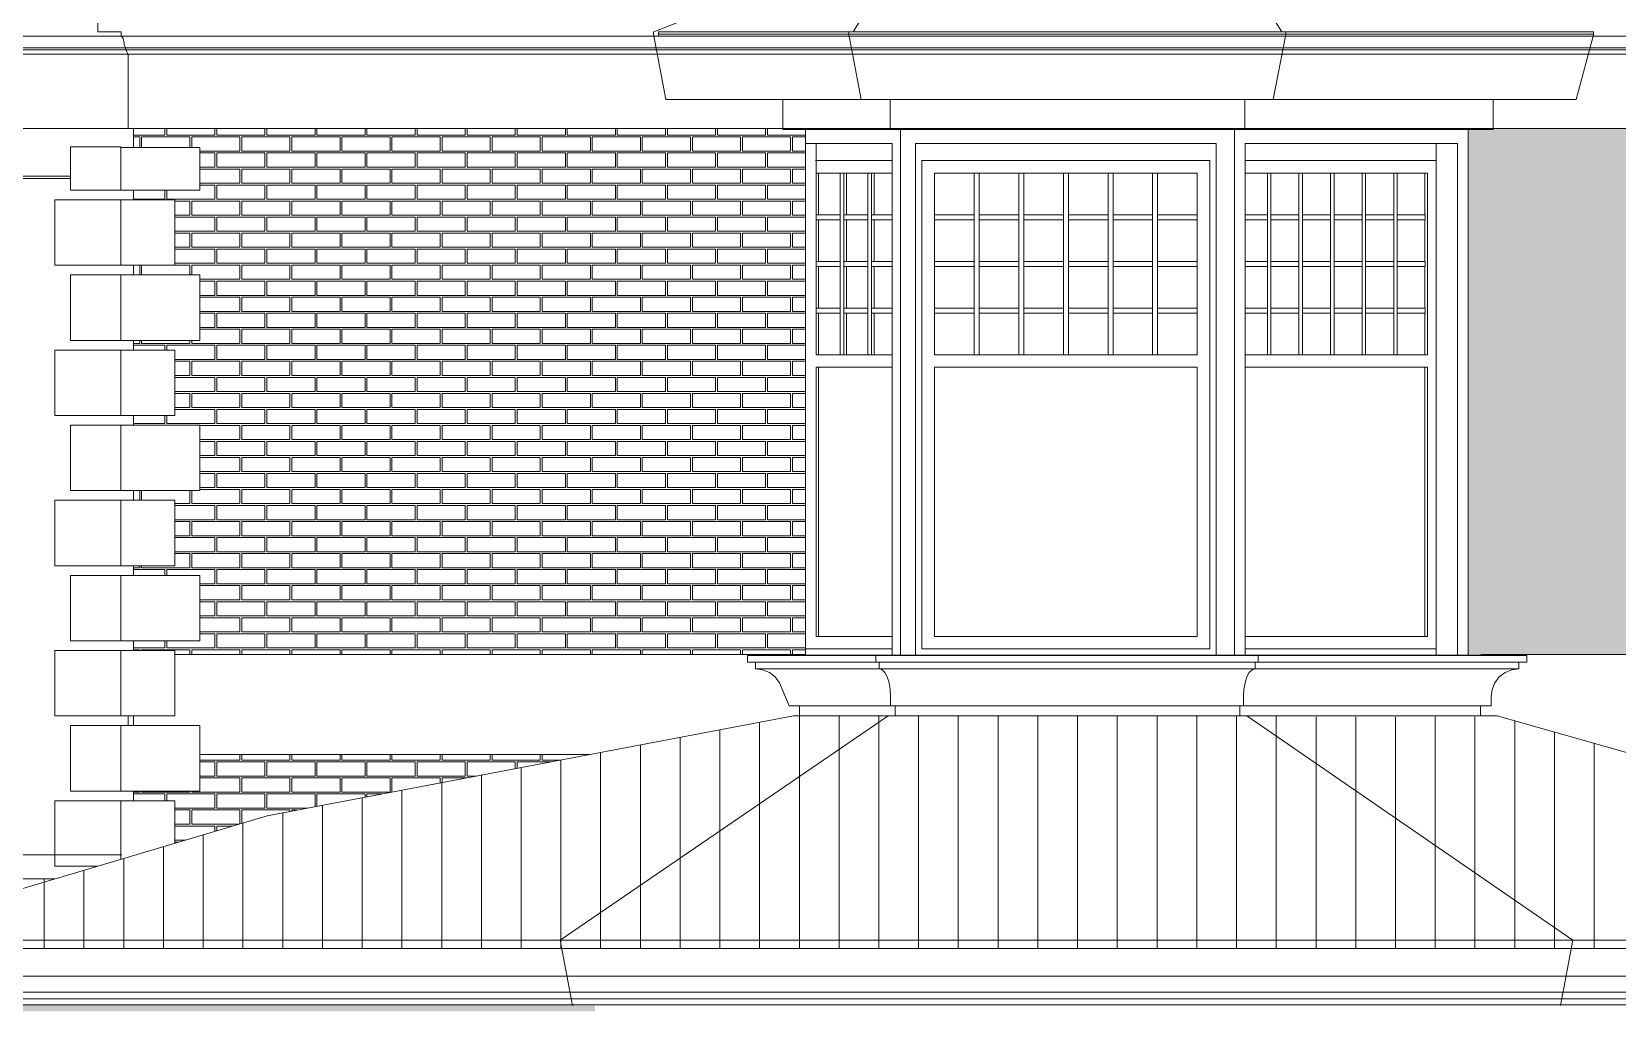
# Model space of a CAD drawing. Header units: millimetres. Extents: x 1177761 to 1329492, y 746793 to 827002.
# Drawn here: x 1310908 to 1317241, y 814976 to 818865 of the extents above; entities that cross this region are included whole.
import ezdxf

# ---------------------------------------------------------------- set-up
doc = ezdxf.new("R2010")
doc.units = ezdxf.units.MM
doc.layers.add('wall', color=5, linetype='Continuous', lineweight=30)
pattern_1 = [(0, (-298353.43, 1431884.34), (100, 64), [192.5, -7.5]), (0, (-298453.43, 1431891.84), (100, 64), [192.5, -7.5]), (90, (-298353.43, 1431884.34), (-100, 64), [-71.5, 56.5]), (90, (-298360.93, 1431884.34), (-100, 64), [-71.5, 56.5])]

msp = doc.modelspace()

# ---------------------------------------------------------------- hatches: boundary and pattern name
at = {"layer": 'wall', "lineweight": 20, "ltscale": 50}
h = msp.add_hatch(dxfattribs=at)
h.set_pattern_fill('ANSI31', color=250, scale=50, angle=45, style=0)
h.paths.add_polyline_path([(1304433, 815202.8), (1304850.6, 815477.8), (1311000.1, 815481), (1311848.6, 815733.7), (1313950.2, 816131.9), (1316775.6, 816127.9), (1317304.3, 815977.8), (1317682.3, 815977.8), (1317682.3, 815870.5), (1317818.4, 815831.9), (1317997.4, 815831.9), (1317997.4, 815977.8), (1317997.7, 815977.8), (1319918.2, 815235.9), (1320003.7, 815202.8)])
h.paths.add_polyline_path([(1322479.6, 819448.2), (1319695, 822208.1), (1319527.9, 822780.1), (1315058.1, 822779.5), (1313814.5, 824022.5), (1310846.6, 824256.7), (1309649, 824151), (1309649, 823775.9), (1308566.3, 822693.2), (1308566.3, 824057), (1308169.8, 824022.5), (1307152.3, 823007.8), (1303665.3, 823007.8), (1303665.3, 821696.2), (1304957.7, 821696.2), (1302195.7, 819448.2)])
h.paths.add_polyline_path([(1313406.9, 821880), (1314006.9, 821880), (1314006.9, 820830), (1313406.9, 820830)], flags=16)
h.paths.add_polyline_path([(1312898.1, 820830), (1312298.1, 820830), (1312298.1, 821880), (1312898.1, 821880)], flags=16)
h.paths.add_polyline_path([(1318678.2, 821880), (1319278.2, 821880), (1319278.2, 820830), (1318678.2, 820830)], flags=16)
h.paths.add_polyline_path([(1318169.4, 820830), (1317569.4, 820830), (1317569.4, 821880), (1318169.4, 821880)], flags=16)
h.paths.add_polyline_path([(1305073.9, 821726.2), (1305084.1, 821726.2), (1305084.1, 821696.2), (1306743.8, 821696.2), (1305312.2, 820264.8), (1305288.9, 820264.8), (1305271.6, 820332.8), (1305219.8, 820356.9), (1305219.8, 820373.4), (1305200.1, 820373.4), (1305200.1, 820389.8), (1305359.3, 820389.8), (1305359.3, 821394.6), (1305271.6, 821464.8), (1305238.4, 821460.4), (1305208.9, 821493.7), (1305133.9, 821586), (1305073.9, 821625.5)], flags=16)
at = {"layer": 'wall', "lineweight": 20, "ltscale": 2}
h = msp.add_hatch(dxfattribs=at)
h.set_pattern_fill('AR18', color=251, scale=20, style=0)
h.set_pattern_definition(pattern_1)
h.paths.add_polyline_path([(1313998.8, 818474.8), (1313908.2, 818474.8), (1313908.2, 818477.8), (1311313.9, 818477.8), (1311313.9, 818427.8), (1311313.9, 818402.8), (1311579.3, 818402.8), (1311579.3, 818231.9), (1311313.9, 818231.9), (1311313.9, 818193.6), (1311479.3, 818193.6), (1311479.3, 817931.9), (1311313.9, 817931.9), (1311313.9, 817893.6), (1311579.3, 817893.6), (1311579.3, 817631.9), (1311313.9, 817631.9), (1311313.9, 817593.6), (1311479.3, 817593.6), (1311479.3, 817331.9), (1311313.9, 817331.9), (1311313.9, 817293.6), (1311579.3, 817293.6), (1311579.3, 817031.9), (1311313.9, 817031.9), (1311313.9, 816993.6), (1311479.3, 816993.6), (1311479.3, 816731.9), (1311313.9, 816731.9), (1311313.9, 816693.6), (1311579.3, 816693.6), (1311579.3, 816431.9), (1311313.9, 816431.9), (1311313.9, 816393.6), (1311479.3, 816393.6), (1311479.3, 816377.8), (1313998.8, 816377.8)])
h.paths.add_polyline_path([(1313776.5, 817192.5), (1314355.5, 817192.5), (1314355.5, 817417.5), (1313776.5, 817417.5)], flags=9)
h = msp.add_hatch(dxfattribs=at)
h.set_pattern_fill('AR18', color=251, scale=20, style=0)
h.set_pattern_definition(pattern_1)
h.paths.add_polyline_path([(1321772.8, 817591.3), (1321794.4, 817591.3), (1321808.8, 817591.3), (1321808.8, 817629.6), (1321735.7, 817629.6), (1321714, 817629.6), (1321714, 817891.3), (1321735.7, 817891.3), (1321808.8, 817891.3), (1321808.8, 817929.6), (1321794.4, 817929.6), (1321772.8, 817929.6), (1321772.8, 818191.3), (1321794.4, 818191.3), (1321808.8, 818191.3), (1321808.8, 818229.6), (1321735.7, 818229.6), (1321714, 818229.6), (1321714, 818402.8), (1321735.7, 818402.8), (1321832, 818402.8), (1321832, 818377.8), (1321871.8, 818377.8), (1321921.5, 818377.8), (1321959, 818377.8), (1321984.1, 818377.8), (1321996.6, 818377.8), (1321996.6, 818477.8), (1320017.9, 818477.8), (1320017.9, 818423.7), (1320067.6, 818423.7), (1320067.6, 818292.8), (1320017.9, 818292.8), (1320017.9, 818254.5), (1320067.6, 818254.5), (1320067.6, 817992.8), (1320017.9, 817992.8), (1320017.9, 817954.5), (1320067.6, 817954.5), (1320067.6, 817692.8), (1320017.9, 817692.8), (1320017.9, 817654.5), (1320067.6, 817654.5), (1320067.6, 817392.8), (1320017.9, 817392.8), (1320017.9, 817354.5), (1320067.6, 817354.5), (1320067.6, 817092.8), (1320017.9, 817092.8), (1320017.9, 817054.5), (1320067.6, 817054.5), (1320067.6, 816792.8), (1320017.9, 816792.8), (1320017.9, 816754.5), (1320067.6, 816754.5), (1320067.6, 816492.8), (1320017.9, 816492.8), (1320017.9, 816454.5), (1320067.6, 816454.5), (1320067.6, 816377.8), (1320070, 816377.8), (1320107, 816377.8), (1320263, 816377.8), (1320416, 816377.8), (1320565.3, 816377.8), (1320710.3, 816377.8), (1321772.8, 816377.8), (1321772.8, 816391.3), (1321794.4, 816391.3), (1321808.8, 816391.3), (1321808.8, 816429.6), (1321735.7, 816429.6), (1321714, 816429.6), (1321714, 816691.3), (1321735.7, 816691.3), (1321808.8, 816691.3), (1321808.8, 816729.6), (1321794.4, 816729.6), (1321772.8, 816729.6), (1321772.8, 816991.3), (1321794.4, 816991.3), (1321808.8, 816991.3), (1321808.8, 817029.6), (1321735.7, 817029.6), (1321714, 817029.6), (1321714, 817291.3), (1321735.7, 817291.3), (1321808.8, 817291.3), (1321808.8, 817329.6), (1321794.4, 817329.6), (1321772.8, 817329.6)])
h.paths.add_polyline_path([(1321772.8, 815791.3), (1321794.4, 815791.3), (1321808.8, 815791.3), (1321808.8, 815829.6), (1321735.7, 815829.6), (1321714, 815829.6), (1321714, 815977.8), (1321559, 815977.8), (1321459.2, 815977.8), (1321351.5, 815977.8), (1321236.3, 815977.8), (1321114, 815977.8), (1320985.3, 815977.8), (1320850.5, 815977.8), (1320710.3, 815977.8), (1320565.3, 815977.8), (1320416, 815977.8), (1320263, 815977.8), (1320107, 815977.8), (1320067.6, 815977.8), (1320067.6, 815892.8), (1320018, 815892.8), (1320018, 815854.5), (1320067.6, 815854.5), (1320067.6, 815592.8), (1320017.9, 815592.8), (1320017.9, 815554.5), (1320067.6, 815554.5), (1320067.6, 815242.8), (1320168, 815242.8), (1320168.3, 815242.8), (1320209.6, 815242.8), (1320367.2, 815242.8), (1320521.4, 815242.8), (1320671.7, 815242.8), (1320817.5, 815242.8), (1320958.2, 815242.8), (1321093.2, 815242.8), (1321222.1, 815242.8), (1321344.3, 815242.8), (1321459.3, 815242.8), (1321566.7, 815242.8), (1321687.3, 815242.8), (1321747.8, 815242.8), (1321747.8, 815374.8), (1321747.8, 815552.8), (1321747.8, 815577.8), (1321808.8, 815577.8), (1321808.8, 815597.5), (1321772.8, 815598.9)])
h.paths.add_polyline_path([(1319852.4, 815854.5), (1320017.9, 815854.5), (1320017.9, 815892.8), (1319752.4, 815892.8), (1319752.4, 815977.8), (1317997.7, 815977.8), (1319752.4, 815299.9), (1319752.4, 815554.5), (1320017.9, 815554.5), (1320017.9, 815577.8), (1320017.9, 815592.8), (1319852.4, 815592.8)])
h.paths.add_polyline_path([(1319397.9, 818477.8), (1317947.7, 818477.8), (1317947.7, 818402.8), (1317997.4, 818402.8), (1317997.4, 818231.9), (1317947.7, 818231.9), (1317947.7, 818193.6), (1317997.4, 818193.6), (1317997.4, 817931.9), (1317947.7, 817931.9), (1317947.7, 817893.6), (1317997.4, 817893.6), (1317997.4, 817631.9), (1317947.7, 817631.9), (1317947.7, 817593.6), (1317997.4, 817593.6), (1317997.4, 817331.9), (1317947.7, 817331.9), (1317947.7, 817293.6), (1317997.4, 817293.6), (1317997.4, 817031.9), (1317947.7, 817031.9), (1317947.7, 816993.6), (1317997.4, 816993.6), (1317997.4, 816731.9), (1317947.7, 816731.9), (1317947.7, 816693.6), (1317997.4, 816693.6), (1317997.4, 816431.9), (1317947.7, 816431.9), (1317947.7, 816393.6), (1317997.4, 816393.6), (1317997.4, 816377.8), (1319397.9, 816377.8)])
h.paths.add_polyline_path([(1319852.4, 817054.5), (1320017.9, 817054.5), (1320017.9, 817092.8), (1319752.4, 817092.8), (1319752.4, 817354.5), (1320017.9, 817354.5), (1320017.9, 817392.8), (1319852.4, 817392.8), (1319852.4, 817654.5), (1320017.9, 817654.5), (1320017.9, 817692.8), (1319752.4, 817692.8), (1319752.4, 817954.5), (1320017.9, 817954.5), (1320017.9, 817992.8), (1319852.4, 817992.8), (1319852.4, 818254.5), (1320017.9, 818254.5), (1320017.9, 818292.8), (1319752.4, 818292.8), (1319752.4, 818423.7), (1320017.9, 818423.7), (1320017.9, 818477.8), (1319397.9, 818477.8), (1319397.9, 816377.8), (1319852.4, 816377.8), (1319852.4, 816454.5), (1320017.9, 816454.5), (1320017.9, 816492.8), (1319752.4, 816492.8), (1319752.4, 816754.5), (1320017.9, 816754.5), (1320017.9, 816792.8), (1319852.4, 816792.8)])
h.paths.add_polyline_path([(1317682.3, 817293.6), (1317947.7, 817293.6), (1317947.7, 817331.9), (1317782.3, 817331.9), (1317782.3, 817593.6), (1317947.7, 817593.6), (1317947.7, 817631.9), (1317682.3, 817631.9), (1317682.3, 817893.6), (1317947.7, 817893.6), (1317947.7, 817931.9), (1317782.3, 817931.9), (1317782.3, 818193.6), (1317947.7, 818193.6), (1317947.7, 818231.9), (1317682.3, 818231.9), (1317682.3, 818402.8), (1317947.7, 818402.8), (1317947.7, 818477.8), (1316746.5, 818477.8), (1316746.5, 818474.8), (1316645.3, 818474.8), (1316645.3, 816377.8), (1316695.3, 816377.8), (1317782.3, 816377.8), (1317782.3, 816393.6), (1317947.7, 816393.6), (1317947.7, 816431.9), (1317682.3, 816431.9), (1317682.3, 816693.6), (1317947.7, 816693.6), (1317947.7, 816731.9), (1317782.3, 816731.9), (1317782.3, 816993.6), (1317947.7, 816993.6), (1317947.7, 817031.9), (1317682.3, 817031.9)])
h = msp.add_hatch(dxfattribs=at)
h.set_pattern_fill('AR18', color=251, scale=20, style=0)
h.set_pattern_definition(pattern_1)
h.paths.add_polyline_path([(1313137.1, 815977.8), (1311579.3, 815977.8), (1311579.3, 815831.9), (1311313.9, 815831.9), (1311313.9, 815793.6), (1311479.3, 815793.6), (1311479.3, 815623.7), (1311848.6, 815733.7)])
h = msp.add_hatch(dxfattribs=at)
h.set_pattern_fill('AR18', color=251, scale=20, style=0)
h.set_pattern_definition(pattern_1)
h.paths.add_polyline_path([(1304686.3, 813189.5), (1304887.4, 813189.5), (1304937.2, 813189.5), (1304937.2, 813227.8), (1304887.4, 813227.8), (1304623.4, 813227.8), (1304623.4, 813489.5), (1304887.4, 813489.5), (1304937.2, 813489.5), (1304937.2, 813527.8), (1304887.4, 813527.8), (1304686.3, 813527.8), (1304686.3, 813789.5), (1304887.4, 813789.5), (1304937.2, 813789.5), (1304937.2, 813827.8), (1304887.4, 813827.8), (1304623.4, 813827.8), (1304623.4, 814089.5), (1304887.4, 814089.5), (1304937.2, 814089.5), (1304937.2, 814127.8), (1304887.4, 814127.8), (1304686.3, 814127.8), (1304686.3, 814389.5), (1304887.4, 814389.5), (1304937.2, 814389.5), (1304937.2, 814427.8), (1304887.4, 814427.8), (1304623.4, 814427.8), (1304623.4, 814689.5), (1304887.4, 814689.5), (1304937.2, 814689.5), (1304937.2, 814727.8), (1304887.4, 814727.8), (1304686.3, 814727.8), (1304686.3, 814901.1), (1304887.4, 814901.1), (1304887.4, 814898.8), (1304937.2, 814898.8), (1304937.2, 814977.8), (1304485.6, 814977.8), (1304485.6, 815002.8), (1303852.7, 815002.8), (1303852.7, 814898.8), (1304118.1, 814898.8), (1304118.1, 814727.8), (1303852.7, 814727.8), (1303852.7, 814689.5), (1304018.1, 814689.5), (1304018.1, 814427.8), (1303852.7, 814427.8), (1303852.7, 814389.5), (1304118.1, 814389.5), (1304118.1, 814127.8), (1303852.7, 814127.8), (1303852.7, 814089.5), (1304018.1, 814089.5), (1304018.1, 813827.8), (1303852.7, 813827.8), (1303852.7, 813789.5), (1304118.1, 813789.5), (1304118.1, 813527.8), (1303852.7, 813527.8), (1303852.7, 813489.5), (1304018.1, 813489.5), (1304018.1, 813227.8), (1303852.7, 813227.8), (1303852.7, 813189.5), (1304118.1, 813189.5), (1304118.1, 812927.8), (1303852.7, 812927.8), (1303852.7, 812889.5), (1304018.1, 812889.5), (1304018.1, 812627.8), (1303852.7, 812627.8), (1303852.7, 812589.5), (1304118.1, 812589.5), (1304118.1, 812527.8), (1304686.3, 812527.8), (1304686.3, 812589.5), (1304887.4, 812589.5), (1304937.2, 812589.5), (1304937.2, 812627.8), (1304887.4, 812627.8), (1304623.4, 812627.8), (1304623.4, 812889.5), (1304887.4, 812889.5), (1304937.2, 812889.5), (1304937.2, 812927.8), (1304887.4, 812927.8), (1304686.3, 812927.8)])
h.paths.add_polyline_path([(1303031.6, 814952.8), (1303434.6, 814952.8), (1303434.6, 812427.8), (1303601.9, 812427.8), (1303601.9, 812589.5), (1303803, 812589.5), (1303852.7, 812589.5), (1303852.7, 812627.8), (1303803, 812627.8), (1303676.8, 812627.8), (1303676.8, 812889.5), (1303803, 812889.5), (1303852.7, 812889.5), (1303852.7, 812927.8), (1303803, 812927.8), (1303601.9, 812927.8), (1303601.9, 813189.5), (1303803, 813189.5), (1303852.7, 813189.5), (1303852.7, 813227.8), (1303803, 813227.8), (1303676.8, 813227.8), (1303676.8, 813489.5), (1303803, 813489.5), (1303852.7, 813489.5), (1303852.7, 813527.8), (1303803, 813527.8), (1303601.9, 813527.8), (1303601.9, 813789.5), (1303803, 813789.5), (1303852.7, 813789.5), (1303852.7, 813827.8), (1303803, 813827.8), (1303676.8, 813827.8), (1303676.8, 814089.5), (1303803, 814089.5), (1303852.7, 814089.5), (1303852.7, 814127.8), (1303803, 814127.8), (1303601.9, 814127.8), (1303601.9, 814389.5), (1303803, 814389.5), (1303852.7, 814389.5), (1303852.7, 814427.8), (1303803, 814427.8), (1303676.8, 814427.8), (1303676.8, 814689.5), (1303803, 814689.5), (1303852.7, 814689.5), (1303852.7, 814727.8), (1303803, 814727.8), (1303601.9, 814727.8), (1303601.9, 814901.1), (1303803, 814901.1), (1303803, 814898.8), (1303852.7, 814898.8), (1303852.7, 815002.8), (1303811.3, 815002.8), (1302717.6, 815002.8), (1302717.6, 814927.8), (1302717.6, 814898.8), (1302881.3, 814898.8), (1302881.3, 814727.8), (1302717.6, 814727.8), (1302717.6, 814689.5), (1302781.3, 814689.5), (1302781.3, 814427.8), (1302717.6, 814427.8), (1302717.6, 814389.5), (1302881.3, 814389.5), (1302881.3, 814127.8), (1302717.6, 814127.8), (1302717.6, 814089.5), (1302781.3, 814089.5), (1302781.3, 813827.8), (1302717.6, 813827.8), (1302717.6, 813789.5), (1302881.3, 813789.5), (1302881.3, 813527.8), (1302717.6, 813527.8), (1302717.6, 813489.5), (1302781.3, 813489.5), (1302781.3, 813227.8), (1302717.6, 813227.8), (1302717.6, 813189.5), (1302881.3, 813189.5), (1302881.3, 812927.8), (1302717.6, 812927.8), (1302717.6, 812889.5), (1302781.3, 812889.5), (1302781.3, 812627.8), (1302717.6, 812627.8), (1302717.6, 812589.5), (1302881.3, 812589.5), (1302881.3, 812427.8), (1303031.6, 812427.8)])
h.paths.add_polyline_path([(1305713.5, 813489.5), (1305763.1, 813489.5), (1305763.1, 813527.8), (1305713.5, 813527.8), (1305713.5, 813789.5), (1305763.1, 813789.5), (1305763.1, 813827.8), (1305713.5, 813827.8), (1305713.5, 814089.5), (1305763.1, 814089.5), (1305763.1, 814127.8), (1305713.5, 814127.8), (1305713.5, 814389.5), (1305763.1, 814389.5), (1305763.1, 814427.8), (1305713.5, 814427.8), (1305713.5, 814689.5), (1305763.1, 814689.5), (1305763.1, 814727.8), (1305713.5, 814727.8), (1305713.5, 814927.5), (1305763.1, 814927.5), (1305763.1, 814977.8), (1304937.2, 814977.8), (1304937.2, 814898.8), (1305202.6, 814898.8), (1305202.6, 814727.8), (1304937.2, 814727.8), (1304937.2, 814689.5), (1305102.6, 814689.5), (1305102.6, 814427.8), (1304937.2, 814427.8), (1304937.2, 814389.5), (1305202.6, 814389.5), (1305202.6, 814127.8), (1304937.2, 814127.8), (1304937.2, 814089.5), (1305102.6, 814089.5), (1305102.6, 813827.8), (1304937.2, 813827.8), (1304937.2, 813789.5), (1305202.6, 813789.5), (1305202.6, 813527.8), (1304937.2, 813527.8), (1304937.2, 813489.5), (1305102.6, 813489.5), (1305102.6, 813227.8), (1304937.2, 813227.8), (1304937.2, 813189.5), (1305202.6, 813189.5), (1305202.6, 812927.8), (1304937.2, 812927.8), (1304937.2, 812889.5), (1305102.6, 812889.5), (1305102.6, 812627.8), (1304937.2, 812627.8), (1304937.2, 812589.5), (1305202.6, 812589.5), (1305202.6, 812427.8), (1305713.5, 812427.8), (1305713.5, 812589.5), (1305763.1, 812589.5), (1305763.1, 812627.8), (1305713.5, 812627.8), (1305713.5, 812889.5), (1305763.1, 812889.5), (1305763.1, 812927.8), (1305713.5, 812927.8), (1305713.5, 813189.5), (1305763.1, 813189.5), (1305763.1, 813227.8), (1305713.5, 813227.8)])
h.paths.add_polyline_path([(1307168.1, 813489.5), (1307237.6, 813489.5), (1307237.6, 813527.8), (1307097.7, 813527.8), (1307097.7, 813789.5), (1307237.6, 813789.5), (1307237.6, 813827.8), (1307168.1, 813827.8), (1307168.1, 814089.5), (1307237.6, 814089.5), (1307237.6, 814127.8), (1307097.7, 814127.8), (1307097.7, 814389.5), (1307237.6, 814389.5), (1307237.6, 814427.8), (1307168.1, 814427.8), (1307168.1, 814689.5), (1307237.6, 814689.5), (1307237.6, 814727.8), (1307097.7, 814727.8), (1307097.7, 814898.8), (1307237.6, 814898.8), (1307237.6, 814952.8), (1313157.9, 814952.8), (1313157.9, 814975.1), (1313067.2, 814975.1), (1313066.7, 814977.8), (1310234, 814977.8), (1305763.1, 814977.8), (1305763.1, 814927.5), (1306028.6, 814927.5), (1306028.6, 814727.8), (1305763.1, 814727.8), (1305763.1, 814689.5), (1305928.6, 814689.5), (1305928.6, 814427.8), (1305763.1, 814427.8), (1305763.1, 814389.5), (1306028.6, 814389.5), (1306028.6, 814127.8), (1305763.1, 814127.8), (1305763.1, 814089.5), (1305928.6, 814089.5), (1305928.6, 813827.8), (1305763.1, 813827.8), (1305763.1, 813789.5), (1306028.6, 813789.5), (1306028.6, 813527.8), (1305763.1, 813527.8), (1305763.1, 813489.5), (1305928.6, 813489.5), (1305928.6, 813227.8), (1305763.1, 813227.8), (1305763.1, 813189.5), (1306028.6, 813189.5), (1306028.6, 812927.8), (1305763.1, 812927.8), (1305763.1, 812889.5), (1305928.6, 812889.5), (1305928.6, 812627.8), (1305763.1, 812627.8), (1305763.1, 812589.5), (1306028.6, 812589.5), (1306028.6, 812427.8), (1307097.7, 812427.8), (1307097.7, 812589.5), (1307237.6, 812589.5), (1307237.6, 812627.8), (1307168.1, 812627.8), (1307168.1, 812889.5), (1307237.6, 812889.5), (1307237.6, 812927.8), (1307097.7, 812927.8), (1307097.7, 813189.5), (1307237.6, 813189.5), (1307237.6, 813227.8), (1307168.1, 813227.8)])

# ---------------------------------------------------------------- linework, layer by layer
at = {"layer": 'wall', "color": 250, "lineweight": 20, "ltscale": 50}
for p, q in [((1314238, 819197.8), (1313392.9, 818864.8)), ((1314188.3, 818864.8), (1314395.2, 819197.8)), ((1315691.2, 819197.8), (1315901.6, 818864.8)), ((1313391.7, 818854.4), (1313391.7, 818864.8)), ((1313411.3, 818864.8), (1314171.1, 818864.8)), ((1313411.4, 818847.5), (1313411.4, 818864.8)), ((1314171.1, 818847.5), (1314171.1, 818864.8)), ((1314171.1, 818864.8), (1314171.1, 818864.8)), ((1314171.1, 818847.5), (1314171.1, 818864.8)), ((1314171.1, 818864.8), (1315916.9, 818864.8)), ((1315916.6, 818847.5), (1315916.6, 818864.8)), ((1315916.9, 818864.8), (1317146.4, 818864.8)), ((1315916.9, 818847.5), (1315916.9, 818864.8)), ((1317146.4, 818847.5), (1317146.4, 818864.8)), ((1317146.4, 818854.4), (1317146.4, 818864.8)), ((1313441, 818594.7), (1313391.7, 818854.4)), ((1314171, 818854.4), (1313411.4, 818854.4)), ((1313412.2, 818846.8), (1313411.4, 818847.5)), ((1313411.4, 818847.5), (1314171.1, 818847.5)), ((1315916.5, 818854.4), (1314171, 818854.4)), ((1314171, 818853.7), (1314171, 818854.4)), ((1314171.1, 818853.7), (1314171, 818854.4)), ((1314171.9, 818846.9), (1314171.1, 818847.5)), ((1314171.9, 818846.9), (1314171.1, 818847.5)), ((1314171.1, 818847.5), (1315916.9, 818847.5)), ((1314220.4, 818593.6), (1314172.3, 818847.1)), ((1315867.1, 818593.6), (1315915.2, 818847.1)), ((1315915.7, 818846.8), (1315916.6, 818847.5)), ((1315916.1, 818846.9), (1315916.9, 818847.5)), ((1315916.4, 818853.5), (1315916.5, 818854.4)), ((1315916.5, 818854.4), (1315916.5, 818854.4)), ((1315916.7, 818854.4), (1315916.5, 818854.4)), ((1317146.4, 818854.4), (1315916.9, 818854.4)), ((1315916.9, 818847.5), (1317146.4, 818847.5)), ((1317076.6, 818593.6), (1317145.2, 818847.5)), ((1314171, 818593.6), (1313441, 818593.6)), ((1313908.2, 818474.8), (1313908.2, 818593.6)), ((1315916.5, 818593.6), (1314171, 818593.6)), ((1314337.1, 818474.8), (1314337.1, 818593.6)), ((1315753.6, 818474.8), (1315753.6, 818593.6)), ((1317076.6, 818593.6), (1315916.5, 818593.6)), ((1316745.3, 818474.8), (1316745.3, 818593.6)), ((1313908.2, 818474.8), (1314337.1, 818474.8)), ((1313998.8, 818417.8), (1313998.8, 818474.8)), ((1313998.8, 818474.8), (1313998.8, 816374.8)), ((1314344.5, 818417.8), (1313998.8, 818417.8)), ((1314040.4, 818133.6), (1314040.4, 818417.8)), ((1314337.1, 818474.8), (1315753.6, 818474.8)), ((1314344.5, 816374.8), (1314344.5, 818417.8)), ((1314377.6, 816374.8), (1314377.6, 818474.8)), ((1315638.4, 818417.8), (1314438.4, 818417.8)), ((1314438.4, 818417.8), (1314438.4, 816374.8)), ((1315638.4, 816374.8), (1315638.4, 818417.8)), ((1315712.2, 818474.8), (1315712.2, 816374.8)), ((1315712.2, 816374.8), (1315712.2, 818474.8)), ((1315753.6, 818474.8), (1316745.3, 818474.8)), ((1316603, 818417.8), (1315754.5, 818417.8)), ((1315754.5, 818417.8), (1315754.5, 816374.8)), ((1316518.2, 818349.8), (1316518.2, 818417.8)), ((1316603, 816374.8), (1316603, 818417.8)), ((1316645.3, 818474.8), (1316645.3, 816374.8)), ((1316645.3, 818474.8), (1316645.3, 816374.8)), ((1314344.5, 818349.8), (1314038.2, 818349.8)), ((1314040.4, 818299.8), (1314137.1, 818299.8)), ((1314051, 818299.8), (1314051, 818133.6)), ((1314151.2, 818299.8), (1314137.1, 818299.8)), ((1314137.1, 818299.8), (1314137.1, 817574.8)), ((1314151.2, 817574.8), (1314151.2, 818299.8)), ((1314151.2, 818299.8), (1314247.9, 818299.8)), ((1314161.8, 818133.6), (1314161.8, 818299.8)), ((1314262, 818299.8), (1314247.9, 818299.8)), ((1314247.9, 818299.8), (1314247.9, 817574.8)), ((1314262, 817574.8), (1314262, 818299.8)), ((1314262, 818299.8), (1314344.5, 818299.8)), ((1314272.6, 818133.6), (1314272.6, 818299.8)), ((1315613.4, 818349.8), (1314463.4, 818349.8)), ((1314463.4, 818349.8), (1314463.4, 816399.8)), ((1314513.4, 818133.6), (1314513.4, 818299.8)), ((1314513.4, 818299.8), (1314671.8, 818299.8)), ((1314691.8, 818299.8), (1314671.8, 818299.8)), ((1314671.8, 818299.8), (1314671.8, 817574.8)), ((1314691.8, 817574.8), (1314691.8, 818299.8)), ((1314691.8, 818299.8), (1314850.1, 818299.8)), ((1314870.1, 818299.8), (1314850.1, 818299.8)), ((1314850.1, 818299.8), (1314850.1, 817574.8)), ((1314870.1, 817574.8), (1314870.1, 818299.8)), ((1314870.1, 818299.8), (1315028.4, 818299.8)), ((1315048.4, 818299.8), (1315028.4, 818299.8)), ((1315028.4, 818299.8), (1315028.4, 817574.8)), ((1315048.4, 817574.8), (1315048.4, 818299.8)), ((1315048.4, 818299.8), (1315206.8, 818299.8)), ((1315226.8, 818299.8), (1315206.8, 818299.8)), ((1315206.8, 818299.8), (1315206.8, 817574.8)), ((1315226.8, 817574.8), (1315226.8, 818299.8)), ((1315226.8, 818299.8), (1315385.1, 818299.8)), ((1315405.1, 818299.8), (1315385.1, 818299.8)), ((1315385.1, 818299.8), (1315385.1, 817574.8)), ((1315405.1, 817574.8), (1315405.1, 818299.8)), ((1315405.1, 818299.8), (1315563.4, 818299.8)), ((1315563.4, 818299.8), (1315563.4, 818133.6)), ((1315613.4, 816399.8), (1315613.4, 818349.8)), ((1315754.5, 818349.8), (1316518.2, 818349.8)), ((1316482.8, 818299.8), (1315754.5, 818299.8)), ((1315843.5, 817574.8), (1315843.5, 818299.8)), ((1315857.6, 818299.8), (1315857.6, 817574.8)), ((1315969.6, 817574.8), (1315969.6, 818299.8)), ((1315983.7, 818299.8), (1315983.7, 817574.8)), ((1316095.7, 817574.8), (1316095.7, 818299.8)), ((1316109.8, 818299.8), (1316109.8, 817574.8)), ((1316221.8, 817574.8), (1316221.8, 818299.8)), ((1316235.9, 818299.8), (1316235.9, 817574.8)), ((1316347.9, 817574.8), (1316347.9, 818299.8)), ((1316362, 818299.8), (1316362, 817574.8)), ((1316472.2, 818299.8), (1316472.2, 818133.6)), ((1316482.8, 817574.8), (1316482.8, 818299.8)), ((1316518.2, 818349.8), (1316518.2, 816399.8)), ((1314137.1, 818133.6), (1314040.4, 818133.6)), ((1314040.4, 818133.6), (1314040.4, 818113.6)), ((1314040.4, 818113.6), (1314137.1, 818113.6)), ((1314040.4, 817947.3), (1314040.4, 818113.6)), ((1314051, 818113.6), (1314051, 817947.3)), ((1314247.9, 818133.6), (1314151.2, 818133.6)), ((1314151.2, 818113.6), (1314247.9, 818113.6)), ((1314161.8, 817947.3), (1314161.8, 818113.6)), ((1314344.5, 818133.6), (1314262, 818133.6)), ((1314262, 818113.6), (1314344.5, 818113.6)), ((1314272.6, 817947.3), (1314272.6, 818113.6)), ((1314671.8, 818133.6), (1314513.4, 818133.6)), ((1314513.4, 818133.6), (1314513.4, 818113.6)), ((1314513.4, 818113.6), (1314671.8, 818113.6)), ((1314513.4, 817947.3), (1314513.4, 818113.6)), ((1314850.1, 818133.6), (1314691.8, 818133.6)), ((1314691.8, 818113.6), (1314850.1, 818113.6)), ((1315028.4, 818133.6), (1314870.1, 818133.6)), ((1314870.1, 818113.6), (1315028.4, 818113.6)), ((1315206.8, 818133.6), (1315048.4, 818133.6)), ((1315048.4, 818113.6), (1315206.8, 818113.6)), ((1315385.1, 818133.6), (1315226.8, 818133.6)), ((1315226.8, 818113.6), (1315385.1, 818113.6)), ((1315563.4, 818133.6), (1315405.1, 818133.6)), ((1315405.1, 818113.6), (1315563.4, 818113.6)), ((1315563.4, 818113.6), (1315563.4, 818133.6)), ((1315563.4, 818113.6), (1315563.4, 817947.3)), ((1315754.5, 818133.6), (1315843.5, 818133.6)), ((1315843.5, 818113.6), (1315754.5, 818113.6)), ((1315857.6, 818133.6), (1315969.6, 818133.6)), ((1315969.6, 818113.6), (1315857.6, 818113.6)), ((1315983.7, 818133.6), (1316095.7, 818133.6)), ((1316095.7, 818113.6), (1315983.7, 818113.6)), ((1316109.8, 818133.6), (1316221.8, 818133.6)), ((1316221.8, 818113.6), (1316109.8, 818113.6)), ((1316235.9, 818133.6), (1316347.9, 818133.6)), ((1316347.9, 818113.6), (1316235.9, 818113.6)), ((1316362, 818133.6), (1316474, 818133.6)), ((1316474, 818113.6), (1316362, 818113.6)), ((1316472.2, 818113.6), (1316472.2, 817947.3)), ((1316474, 818133.6), (1316474, 818113.6)), ((1314137.1, 817947.3), (1314040.4, 817947.3)), ((1314040.4, 817947.3), (1314040.4, 817927.3)), ((1314040.4, 817927.3), (1314137.1, 817927.3)), ((1314040.4, 817761.1), (1314040.4, 817927.3)), ((1314051, 817927.3), (1314051, 817761.1)), ((1314247.9, 817947.3), (1314151.2, 817947.3)), ((1314151.2, 817927.3), (1314247.9, 817927.3)), ((1314161.8, 817761.1), (1314161.8, 817927.3)), ((1314344.5, 817947.3), (1314262, 817947.3)), ((1314262, 817927.3), (1314344.5, 817927.3)), ((1314272.6, 817761.1), (1314272.6, 817927.3)), ((1314671.8, 817947.3), (1314513.4, 817947.3)), ((1314513.4, 817947.3), (1314513.4, 817927.3)), ((1314513.4, 817927.3), (1314671.8, 817927.3)), ((1314513.4, 817761.1), (1314513.4, 817927.3)), ((1314850.1, 817947.3), (1314691.8, 817947.3)), ((1314691.8, 817927.3), (1314850.1, 817927.3)), ((1315028.4, 817947.3), (1314870.1, 817947.3)), ((1314870.1, 817927.3), (1315028.4, 817927.3)), ((1315206.8, 817947.3), (1315048.4, 817947.3)), ((1315048.4, 817927.3), (1315206.8, 817927.3)), ((1315385.1, 817947.3), (1315226.8, 817947.3)), ((1315226.8, 817927.3), (1315385.1, 817927.3)), ((1315563.4, 817947.3), (1315405.1, 817947.3)), ((1315405.1, 817927.3), (1315563.4, 817927.3)), ((1315563.4, 817927.3), (1315563.4, 817947.3)), ((1315563.4, 817927.3), (1315563.4, 817761.1)), ((1315754.5, 817947.3), (1315843.5, 817947.3)), ((1315843.5, 817927.3), (1315754.5, 817927.3)), ((1315857.6, 817947.3), (1315969.6, 817947.3)), ((1315969.6, 817927.3), (1315857.6, 817927.3)), ((1315983.7, 817947.3), (1316095.7, 817947.3)), ((1316095.7, 817927.3), (1315983.7, 817927.3)), ((1316109.8, 817947.3), (1316221.8, 817947.3)), ((1316221.8, 817927.3), (1316109.8, 817927.3)), ((1316235.9, 817947.3), (1316347.9, 817947.3)), ((1316347.9, 817927.3), (1316235.9, 817927.3)), ((1316362, 817947.3), (1316474, 817947.3)), ((1316474, 817927.3), (1316362, 817927.3)), ((1316472.2, 817927.3), (1316472.2, 817761.1)), ((1316474, 817947.3), (1316474, 817927.3)), ((1314137.1, 817761.1), (1314040.4, 817761.1)), ((1314040.4, 817761.1), (1314040.4, 817741.1)), ((1314040.4, 817741.1), (1314137.1, 817741.1)), ((1314040.4, 817574.8), (1314040.4, 817741.1)), ((1314051, 817741.1), (1314051, 817574.8)), ((1314247.9, 817761.1), (1314151.2, 817761.1)), ((1314151.2, 817741.1), (1314247.9, 817741.1)), ((1314161.8, 817574.8), (1314161.8, 817741.1)), ((1314344.5, 817761.1), (1314262, 817761.1)), ((1314262, 817741.1), (1314344.5, 817741.1)), ((1314272.6, 817574.8), (1314272.6, 817741.1)), ((1314671.8, 817761.1), (1314513.4, 817761.1)), ((1314513.4, 817761.1), (1314513.4, 817741.1)), ((1314513.4, 817741.1), (1314671.8, 817741.1)), ((1314513.4, 817574.8), (1314513.4, 817741.1)), ((1314850.1, 817761.1), (1314691.8, 817761.1)), ((1314691.8, 817741.1), (1314850.1, 817741.1)), ((1315028.4, 817761.1), (1314870.1, 817761.1)), ((1314870.1, 817741.1), (1315028.4, 817741.1)), ((1315206.8, 817761.1), (1315048.4, 817761.1)), ((1315048.4, 817741.1), (1315206.8, 817741.1)), ((1315385.1, 817761.1), (1315226.8, 817761.1)), ((1315226.8, 817741.1), (1315385.1, 817741.1)), ((1315563.4, 817761.1), (1315405.1, 817761.1)), ((1315405.1, 817741.1), (1315563.4, 817741.1)), ((1315563.4, 817741.1), (1315563.4, 817761.1)), ((1315563.4, 817741.1), (1315563.4, 817574.8)), ((1315754.5, 817761.1), (1315843.5, 817761.1)), ((1315843.5, 817741.1), (1315754.5, 817741.1)), ((1315857.6, 817761.1), (1315969.6, 817761.1)), ((1315969.6, 817741.1), (1315857.6, 817741.1)), ((1315983.7, 817761.1), (1316095.7, 817761.1)), ((1316095.7, 817741.1), (1315983.7, 817741.1)), ((1316109.8, 817761.1), (1316221.8, 817761.1)), ((1316221.8, 817741.1), (1316109.8, 817741.1)), ((1316235.9, 817761.1), (1316347.9, 817761.1)), ((1316347.9, 817741.1), (1316235.9, 817741.1)), ((1316362, 817761.1), (1316474, 817761.1)), ((1316474, 817741.1), (1316362, 817741.1)), ((1316472.2, 817741.1), (1316472.2, 817574.8)), ((1316474, 817761.1), (1316474, 817741.1)), ((1314137.1, 817574.8), (1314040.4, 817574.8)), ((1314137.1, 817574.8), (1314151.2, 817574.8)), ((1314247.9, 817574.8), (1314151.2, 817574.8)), ((1314247.9, 817574.8), (1314262, 817574.8)), ((1314344.5, 817574.8), (1314262, 817574.8)), ((1314671.8, 817574.8), (1314513.4, 817574.8)), ((1314671.8, 817574.8), (1314691.8, 817574.8)), ((1314850.1, 817574.8), (1314691.8, 817574.8)), ((1314850.1, 817574.8), (1314870.1, 817574.8)), ((1315028.4, 817574.8), (1314870.1, 817574.8)), ((1315028.4, 817574.8), (1315048.4, 817574.8)), ((1315206.8, 817574.8), (1315048.4, 817574.8)), ((1315206.8, 817574.8), (1315226.8, 817574.8)), ((1315385.1, 817574.8), (1315226.8, 817574.8)), ((1315385.1, 817574.8), (1315405.1, 817574.8)), ((1315563.4, 817574.8), (1315405.1, 817574.8)), ((1315754.5, 817574.8), (1316482.8, 817574.8)), ((1314040.4, 816449.8), (1314040.4, 817524.8)), ((1314040.4, 817524.8), (1314344.5, 817524.8)), ((1314051, 817524.8), (1314051, 816449.8)), ((1314513.4, 816449.8), (1314513.4, 817524.8)), ((1314513.4, 817524.8), (1315563.4, 817524.8)), ((1315563.4, 817524.8), (1315563.4, 816449.8)), ((1316482.8, 817524.8), (1315754.5, 817524.8)), ((1316472.2, 817524.8), (1316472.2, 816449.8)), ((1316482.8, 816449.8), (1316482.8, 817524.8)), ((1313998.8, 816399.8), (1314344.5, 816399.8)), ((1314344.5, 816449.8), (1314040.4, 816449.8)), ((1314463.4, 816399.8), (1315613.4, 816399.8)), ((1315563.4, 816449.8), (1314513.4, 816449.8)), ((1315754.5, 816449.8), (1316482.8, 816449.8)), ((1316518.2, 816399.8), (1315754.5, 816399.8)), ((1316518.2, 816374.8), (1316518.2, 816399.8)), ((1313767.2, 816372.8), (1315808, 816372.8)), ((1313767.2, 816346.5), (1313767.2, 816372.8)), ((1313767.2, 816346.5), (1315806.3, 816346.5)), ((1313798.7, 816320.2), (1313798.7, 816346.5)), ((1314356.9, 816374.8), (1313978.1, 816374.8)), ((1313978.1, 816374.8), (1313978.1, 816372.8)), ((1314279.2, 816346.5), (1314279.2, 816372.8)), ((1314292.3, 816320.2), (1314292.3, 816346.5)), ((1315732.9, 816374.8), (1314356.9, 816374.8)), ((1314356.9, 816374.8), (1314356.9, 816372.8)), ((1315732.9, 816372.8), (1315732.9, 816374.8)), ((1316695.3, 816374.8), (1315732.9, 816374.8)), ((1315794.1, 816320.2), (1315794.1, 816346.5)), ((1315806.3, 816346.5), (1315807.1, 816346.5)), ((1315807.1, 816346.5), (1315807.1, 816372.8)), ((1315807.1, 816372.8), (1316879.6, 816372.8)), ((1315807.1, 816346.5), (1315808, 816346.5)), ((1315807.1, 816346.5), (1316879.6, 816346.5)), ((1316695.3, 816372.8), (1316695.3, 816374.8)), ((1316848, 816320.2), (1316848, 816346.5)), ((1316879.6, 816346.5), (1316879.6, 816372.8)), ((1313798.7, 816320.2), (1315793.2, 816320.2)), ((1313827.3, 816316.4), (1313798.7, 816320.2)), ((1313854, 816305.3), (1313827.3, 816316.4)), ((1313876.9, 816287.8), (1313854, 816305.3)), ((1313894.5, 816264.9), (1313876.9, 816287.8)), ((1313932.6, 816172.8), (1313894.5, 816264.9)), ((1314304.2, 816316.4), (1314292.3, 816320.2)), ((1314315.2, 816305.3), (1314304.2, 816316.4)), ((1314324.7, 816287.8), (1314315.2, 816305.3)), ((1314332, 816264.9), (1314324.7, 816287.8)), ((1314336.6, 816238.2), (1314332, 816264.9)), ((1315749.8, 816238.2), (1315754.4, 816264.9)), ((1315754.4, 816264.9), (1315761.7, 816287.8)), ((1315761.7, 816287.8), (1315771.2, 816305.3)), ((1315771.2, 816305.3), (1315782.2, 816316.4)), ((1315782.2, 816316.4), (1315794.1, 816320.2)), ((1315794.1, 816320.2), (1316848, 816320.2)), ((1316741.2, 816238.2), (1316752.3, 816264.9)), ((1316752.3, 816264.9), (1316769.8, 816287.8)), ((1316769.8, 816287.8), (1316792.7, 816305.3)), ((1316792.7, 816305.3), (1316819.4, 816316.4)), ((1316819.4, 816316.4), (1316848, 816320.2)), ((1314338.1, 816209.6), (1314336.6, 816238.2)), ((1314338.1, 816172.8), (1314338.1, 816209.6)), ((1315748.3, 816209.6), (1315749.8, 816238.2)), ((1315748.3, 816172.8), (1315748.3, 816209.6)), ((1316737.5, 816209.6), (1316741.2, 816238.2)), ((1316737.5, 816172.8), (1316737.5, 816209.6)), ((1314338.1, 816172.8), (1313932.6, 816172.8)), ((1313974.7, 816131.9), (1313974.7, 816172.8)), ((1314338.1, 816172.8), (1315749.1, 816172.8)), ((1314356.9, 816172.8), (1314356.9, 816131.9)), ((1315732.9, 816131.9), (1315732.9, 816172.8)), ((1315748.3, 816172.8), (1316737.5, 816172.8)), ((1316695.3, 816131.9), (1316695.3, 816172.8)), ((1304468.3, 815092.8), (1319885.1, 815093)), ((1319873.6, 815028.8), (1304468.2, 815028.8)), ((1321938.7, 815028.8), (1305275.7, 815028.8))]:
    msp.add_line(p, q, dxfattribs=at)
at = {"layer": 'wall', "color": 250, "lineweight": 20}
for p, q in [((1309897.9, 818847.5), (1322104.7, 818847.5)), ((1309942.9, 818800.8), (1322059.7, 818800.8)), ((1309942.9, 818792.1), (1322059.7, 818792.1)), ((1309960.2, 818774.8), (1322042.5, 818774.8)), ((1309967.1, 818477.8), (1322035.5, 818477.8)), ((1310885.4, 818477.8), (1310920.8, 818477.8)), ((1310920.8, 818477.8), (1311293.2, 818477.8)), ((1311293.2, 818477.8), (1313908.6, 818477.8)), ((1311313.9, 818402.8), (1311313.9, 818477.8)), ((1316746.5, 818477.8), (1317997.7, 818477.8)), ((1306213, 818288.2), (1311063, 818288.2)), ((1306213, 818278.5), (1311063, 818278.5)), ((1311313.9, 818231.9), (1311313.9, 818193.6)), ((1311313.9, 818193.6), (1311313.9, 818231.9)), ((1311313.9, 817931.9), (1311313.9, 817893.6)), ((1311313.9, 817893.6), (1311313.9, 817931.9)), ((1311313.9, 817631.9), (1311313.9, 817593.6)), ((1311313.9, 817593.6), (1311313.9, 817631.9)), ((1311313.9, 817331.9), (1311313.9, 817293.6)), ((1311313.9, 817293.6), (1311313.9, 817331.9)), ((1311313.9, 817031.9), (1311313.9, 816993.6)), ((1311313.9, 816993.6), (1311313.9, 817031.9)), ((1311313.9, 816731.9), (1311313.9, 816693.6)), ((1311313.9, 816693.6), (1311313.9, 816731.9)), ((1311313.9, 816393.6), (1311313.9, 816431.9)), ((1311313.9, 816431.9), (1311313.9, 816393.6)), ((1311479.3, 816377.8), (1313998.8, 816377.8)), ((1317782.3, 816377.8), (1316696.4, 816377.8)), ((1311293.2, 816131.9), (1311293.2, 816093.6)), ((1311313.9, 816131.9), (1311313.9, 816093.6)), ((1313950.2, 816131.9), (1311848.6, 815733.7)), ((1313017.8, 815235.9), (1314329.1, 816131.9)), ((1313950.2, 816131.9), (1316761.6, 816131.9)), ((1317063.3, 815235.9), (1315761.7, 816131.9)), ((1320034.6, 815202.8), (1316761.6, 816131.9)), ((1313137.1, 815977.8), (1311579.3, 815977.8)), ((1311313.9, 815793.6), (1311313.9, 815831.9)), ((1311313.9, 815831.9), (1311313.9, 815793.6)), ((1311848.6, 815733.7), (1310066.4, 815202.8)), ((1311266.9, 815577.8), (1305763.1, 815577.8)), ((1311000.1, 815481), (1305684.5, 815480.3)), ((1310177.2, 815235.9), (1313017.8, 815235.9)), ((1313067.2, 814975.1), (1313017.8, 815235.9)), ((1313017.8, 815235.9), (1317063.3, 815235.9)), ((1317013.9, 814975.1), (1317063.3, 815235.9)), ((1317063.3, 815235.9), (1319918.2, 815235.9)), ((1313067.2, 814975.1), (1313075.2, 814980.2))]:
    msp.add_line(p, q, dxfattribs=at)
at = {"layer": 'wall', "color": 250, "lineweight": 20, "ltscale": 50}
msp.add_lwpolyline([(1311130.9, 819448.2), (1311106.8, 819448.2), (1311106.8, 819390, 0.00044), (1311128.7, 819337.2, -0.004619), (1311134, 819284.1, 0.131725), (1311156.3, 819228.3), (1311156.3, 819197.8), (1311172.1, 819197.8), (1311172.1, 818864.8), (1311264.6, 818864.8), (1311264.6, 818847.5, -0.196618), (1311275.9, 818825.1, -0.000006), (1311277.5, 818811.9, 0.183605), (1311283.2, 818800.8), (1311283.2, 818792.1, -0.161133), (1311290.3, 818774.8), (1311293.2, 818774.8), (1311293.2, 818477.8), (1311313.9, 818477.8), (1311313.9, 818427.8)], format="xyb", dxfattribs=at)
at = {"layer": 'wall', "color": 250, "lineweight": 20}
for points in [[(1311063, 818231.9), (1311264.1, 818231.9), (1311264.1, 818405.1), (1311063, 818405.1)], [(1311264.1, 818231.9), (1311579.3, 818231.9), (1311579.3, 818402.8), (1311264.1, 818402.8)], [(1311000.2, 817931.9), (1311264.1, 817931.9), (1311264.1, 818193.6), (1311000.2, 818193.6)], [(1311264.1, 817931.9), (1311479.3, 817931.9), (1311479.3, 818193.6), (1311264.1, 818193.6)], [(1311063, 817631.9), (1311264.1, 817631.9), (1311264.1, 817893.6), (1311063, 817893.6)], [(1311264.1, 817631.9), (1311579.3, 817631.9), (1311579.3, 817893.6), (1311264.1, 817893.6)], [(1311000.2, 817331.9), (1311264.1, 817331.9), (1311264.1, 817593.6), (1311000.2, 817593.6)], [(1311264.1, 817331.9), (1311479.3, 817331.9), (1311479.3, 817593.6), (1311264.1, 817593.6)], [(1311063, 817031.9), (1311264.1, 817031.9), (1311264.1, 817293.6), (1311063, 817293.6)], [(1311264.1, 817031.9), (1311579.3, 817031.9), (1311579.3, 817293.6), (1311264.1, 817293.6)], [(1311000.2, 816731.9), (1311264.1, 816731.9), (1311264.1, 816993.6), (1311000.2, 816993.6)], [(1311264.1, 816731.9), (1311479.3, 816731.9), (1311479.3, 816993.6), (1311264.1, 816993.6)], [(1311063, 816431.9), (1311264.1, 816431.9), (1311264.1, 816693.6), (1311063, 816693.6)], [(1311264.1, 816431.9), (1311579.3, 816431.9), (1311579.3, 816693.6), (1311264.1, 816693.6)], [(1311000.2, 816131.9), (1311264.1, 816131.9), (1311264.1, 816393.6), (1311000.2, 816393.6)], [(1311264.1, 816131.9), (1311479.3, 816131.9), (1311479.3, 816393.6), (1311264.1, 816393.6)], [(1311063, 815831.9), (1311264.1, 815831.9), (1311264.1, 816093.6), (1311063, 816093.6)], [(1311264.1, 815831.9), (1311579.3, 815831.9), (1311579.3, 816093.6), (1311264.1, 816093.6)]]:
    msp.add_lwpolyline(points, close=True, dxfattribs=at)
for points in [[(1311264.1, 815559.6), (1311264.1, 815793.6), (1311000.2, 815793.6), (1311000.2, 815531.9), (1311171.1, 815531.9)], [(1311479.3, 815623.7), (1311479.3, 815793.6), (1311264.1, 815793.6), (1311264.1, 815577.1)]]:
    msp.add_lwpolyline(points, dxfattribs=at)
at = {"layer": 'wall', "color": 250, "lineweight": 20, "ltscale": 50}
for points in [[(1304435.1, 815202.8), (1304468.3, 815092.8), (1304468.3, 815092.8), (1304423.4, 815092.8), (1304423.4, 815075.5, -0.252309), (1304450.9, 815053.2), (1304454.6, 815039.9, 0.253222), (1304468.4, 815028.8), (1304468.4, 815020.1, -0.414903), (1304485.6, 815002.8), (1305070.8, 815002.8), (1319857.5, 815002.8), (1319857.5, 815002.8), (1319857.5, 815002.8, -0.141417), (1319873.6, 815020.3), (1319873.6, 815029, 0.217886), (1319879.4, 815040.1), (1319884, 815053.4, -0.12635), (1319912.9, 815075.7), (1319912.9, 815093), (1319885.1, 815093), (1319885.1, 815093), (1319912, 815202.8)], [(1305242.7, 815202.8), (1305275.9, 815092.8), (1305275.9, 815092.8), (1305230.9, 815092.8), (1305230.9, 815075.5, -0.252309), (1305258.4, 815053.2), (1305262.2, 815039.9, 0.253222), (1305275.9, 815028.8), (1305275.9, 815020.1, -0.414903), (1305293.2, 815002.8), (1307135.9, 815002.8), (1321922.6, 815002.8), (1321922.6, 815002.8), (1321922.6, 815002.8, -0.141417), (1321938.7, 815020.3), (1321938.7, 815029, 0.217886), (1321944.4, 815040.1), (1321949.1, 815053.4, -0.12635), (1321978, 815075.7), (1321978, 815093), (1321950.1, 815093), (1321950.1, 815093), (1321977.1, 815202.8)], [(1310183.5, 815202.8), (1310216.7, 815092.8), (1310216.7, 815092.8), (1310171.8, 815092.8), (1310171.8, 815075.5, -0.252309), (1310199.3, 815053.2), (1310203, 815039.9, 0.253222), (1310216.7, 815028.7), (1310216.7, 815020.1, -0.414903), (1310234, 815002.8), (1305323.9, 815002.8), (1320110.6, 815002.8), (1320110.6, 815002.8), (1320110.6, 815002.8, -0.141417), (1320126.7, 815020.3), (1320126.7, 815029, 0.217886), (1320132.4, 815040.1), (1320137.1, 815053.4, -0.12635), (1320166, 815075.7), (1320166, 815093), (1320138.2, 815093), (1320138.2, 815093), (1320165.1, 815202.8)]]:
    msp.add_lwpolyline(points, format="xyb", close=True, dxfattribs=at)
msp.add_lwpolyline([(1319857.5, 814977.8), (1304485.6, 814977.8), (1304485.6, 815002.8), (1319857.5, 815002.8)], close=True, dxfattribs=at)
msp.add_lwpolyline([(1321922.6, 814977.8), (1310234, 814977.8), (1310234, 815002.8)], dxfattribs=at)

doc.saveas('drawing.dxf')
